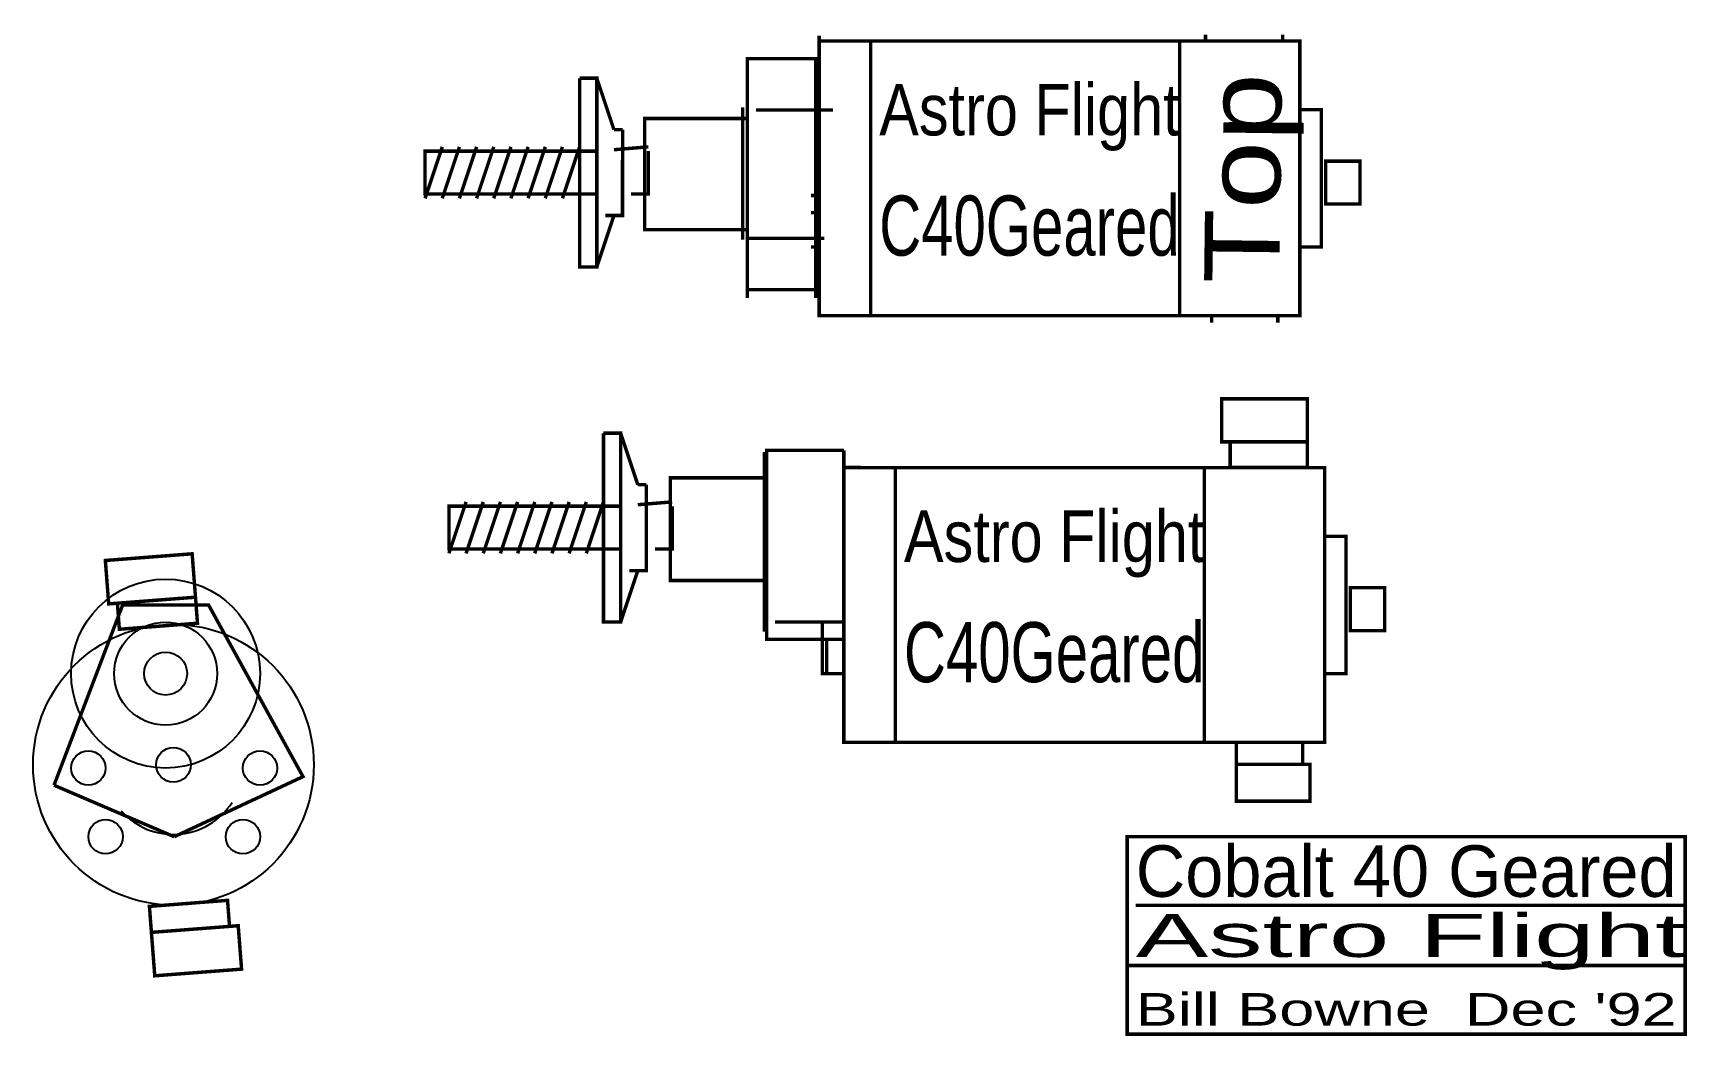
# Model space of a CAD drawing. Extents: x -9.22 to 0.41, y 0.09 to 5.93.
import ezdxf
from ezdxf.enums import TextEntityAlignment as Align

# ---------------------------------------------------------------- set-up
doc = ezdxf.new("R2010")
doc.units = 0
doc.layers.get('0').update_dxf_attribs({"linetype": 'CONTINUOUS'})

msp = doc.modelspace()

# ---------------------------------------------------------------- linework, layer by layer
at = {"color": 7, "linetype": 'CONTINUOUS', "const_width": 0.02}
for points in [[(-4.6397, 5.9117), (-4.6397, 5.4809)], [(-4.6397, 5.8809), (-4.6397, 4.7809)], [(-4.5397, 5.8809), (-4.6397, 5.8809)], [(-4.6397, 5.8808), (-4.6397, 5.4809)], [(-4.6397, 4.9809), (-4.6397, 4.2808), (-1.8397, 4.2808), (-1.8397, 5.8808), (-4.6397, 5.8808)], [(-4.3397, 5.8809), (-4.3397, 4.2809)], [(-2.5396, 5.8809), (-2.5396, 4.2809)], [(-2.3896, 5.9169), (-2.3896, 5.8809), (-1.9396, 5.8809)], [(-1.9396, 5.8809), (-1.9396, 5.9169)], [(-5.0572, 5.7783), (-5.0572, 4.433)], [(-4.6586, 4.3832), (-4.6586, 5.7783), (-5.0572, 5.7783), (-5.0572, 4.3832)], [(-6.0346, 5.6643), (-6.0346, 4.5643), (-5.9346, 4.5643), (-5.9346, 4.8643)], [(-5.9346, 5.3643), (-5.9346, 5.6643), (-6.0346, 5.6643)], [(-5.9346, 5.6643), (-5.8346, 5.3643)], [(-5.9346, 5.6643), (-5.9346, 4.5643)], [(-5.0845, 4.7236), (-5.0845, 5.4951)], [(-1.8396, 5.4809), (-1.8396, 4.6809), (-1.7146, 4.6809), (-1.7146, 5.4809), (-1.8396, 5.4809)], [(-5.0572, 4.7818), (-5.0572, 5.4295), (-5.6552, 5.4295), (-5.6552, 4.7818), (-5.0572, 4.7818)], [(-5.0074, 5.4794), (-4.559, 5.4794)], [(-5.7845, 5.3643), (-5.7846, 4.8643), (-5.8846, 4.8643), (-5.8846, 4.8643)], [(-5.8346, 5.3643), (-5.7845, 5.3643)], [(-6.9346, 4.9643), (-6.8346, 5.2643)], [(-5.9346, 4.9893), (-6.9346, 4.9893), (-6.9346, 5.2393), (-5.9346, 5.2393)], [(-6.8346, 4.9643), (-6.7346, 5.2643)], [(-6.7346, 4.9643), (-6.6346, 5.2643)], [(-6.6346, 4.9643), (-6.5346, 5.2643)], [(-6.5346, 4.9643), (-6.4346, 5.2643)], [(-6.5346, 4.9643), (-6.4346, 5.2643)], [(-6.4346, 4.9643), (-6.3346, 5.2643)], [(-6.3346, 4.9643), (-6.2346, 5.2643)], [(-6.3346, 4.9643), (-6.2346, 5.2643)], [(-6.2346, 4.9643), (-6.1346, 5.2643)], [(-6.2346, 4.9643), (-6.1346, 5.2643)], [(-6.2346, 4.9643), (-6.1346, 5.2643)], [(-6.2346, 4.9643), (-6.1346, 5.2643)], [(-6.2346, 4.9643), (-6.1346, 5.2643)], [(-6.2346, 4.9643), (-6.1346, 5.2643)], [(-6.1346, 4.9643), (-6.0346, 5.2643)], [(-5.8346, 5.2476), (-5.6345, 5.2643)], [(-5.6345, 5.2393), (-5.6345, 4.9893), (-5.7345, 4.9893)], [(-1.6896, 5.1809), (-1.6896, 4.9309), (-1.4896, 4.9309), (-1.4896, 5.1809), (-1.6896, 5.1809)], [(-1.8397, 5.0808), (-1.8397, 5.0808), (-1.8397, 5.0808), (-1.8397, 5.0808), (-1.8397, 5.0808)], [(-4.6397, 4.9809), (-4.6397, 4.8809), (-4.6866, 4.8809)], [(-4.6397, 4.9809), (-4.6866, 4.9809)], [(-4.6397, 4.6809), (-4.6397, 4.9809)], [(-4.6397, 4.6809), (-4.6397, 4.9809)], [(-5.9346, 4.5643), (-5.8346, 4.8643)], [(-4.6397, 4.6809), (-4.6397, 4.8809), (-4.6866, 4.8809)], [(-5.0572, 4.732), (-4.6088, 4.732)], [(-4.6866, 4.6809), (-4.6397, 4.6809)], [(-4.6866, 4.6809), (-4.6397, 4.6809)], [(-5.0572, 4.433), (-4.6586, 4.433)], [(-2.3539, 4.2809), (-2.3539, 4.2401)], [(-1.9682, 4.2401), (-1.9682, 4.2809), (-2.3539, 4.2809)], [(-1.7956, 3.5467), (-1.7956, 3.7967), (-2.2956, 3.7967), (-2.2956, 3.5467), (-1.7956, 3.5467)], [(-5.8957, 3.5967), (-5.8957, 2.4966), (-5.7957, 2.4966), (-5.7957, 2.7967)], [(-5.7957, 3.2967), (-5.7957, 3.5967), (-5.8957, 3.5967)], [(-5.7957, 3.5967), (-5.6957, 3.2967)], [(-5.7957, 3.5967), (-5.7957, 2.4966)], [(-4.9576, 3.4863), (-4.9576, 2.44)], [(-4.4956, 2.4966), (-4.4956, 2.3966), (-4.9457, 2.3966), (-4.9457, 3.4967), (-4.4956, 3.4967)], [(-4.4956, 3.4967), (-4.4956, 2.9967)], [(-1.7956, 3.3967), (-1.7956, 3.5467), (-2.2456, 3.5467), (-2.2456, 3.3967), (-1.7956, 3.3967)], [(-4.4957, 3.3966), (-4.4957, 2.9967)], [(-4.4957, 2.4966), (-4.4957, 1.7966), (-1.6957, 1.7966), (-1.6957, 3.3966), (-4.4957, 3.3966)], [(-4.4956, 3.3967), (-4.4956, 2.2966)], [(-4.3956, 3.3967), (-4.4956, 3.3967)], [(-4.1956, 3.3967), (-4.1956, 1.7966)], [(-2.3956, 3.3967), (-2.3956, 1.7966)], [(-5.6457, 3.2967), (-5.6457, 2.7967), (-5.7457, 2.7967), (-5.7457, 2.7967)], [(-5.6957, 3.2967), (-5.6457, 3.2967)], [(-4.9576, 3.3368), (-4.9576, 2.7389), (-5.5057, 2.7389), (-5.5057, 3.3368), (-4.9576, 3.3368)], [(-6.7957, 2.8967), (-6.6957, 3.1967)], [(-5.7957, 2.9217), (-6.7957, 2.9217), (-6.7957, 3.1717), (-5.7957, 3.1717)], [(-6.6957, 2.8967), (-6.5957, 3.1967)], [(-6.5957, 2.8967), (-6.4957, 3.1967)], [(-6.4957, 2.8967), (-6.3957, 3.1967)], [(-6.3957, 2.8967), (-6.2957, 3.1967)], [(-6.3957, 2.8967), (-6.2957, 3.1967)], [(-6.2957, 2.8967), (-6.1957, 3.1967)], [(-6.1957, 2.8967), (-6.0957, 3.1967)], [(-6.1957, 2.8967), (-6.0957, 3.1967)], [(-6.0957, 2.8967), (-5.9957, 3.1967)], [(-6.0957, 2.8967), (-5.9957, 3.1967)], [(-6.0957, 2.8967), (-5.9957, 3.1967)], [(-6.0957, 2.8967), (-5.9957, 3.1967)], [(-6.0957, 2.8967), (-5.9957, 3.1967)], [(-6.0957, 2.8967), (-5.9957, 3.1967)], [(-5.9957, 2.8967), (-5.8957, 3.1967)], [(-5.6957, 3.18), (-5.4957, 3.1967)], [(-5.4957, 3.1717), (-5.4957, 2.9217), (-5.5957, 2.9217)], [(-1.6956, 2.9967), (-1.6956, 2.1966), (-1.5706, 2.1966), (-1.5706, 2.9967), (-1.6956, 2.9967)], [(-8.2718, 2.6415), (-8.2913, 2.8943), (-8.7968, 2.8554), (-8.7773, 2.6027), (-8.2718, 2.6415)], [(-5.7957, 2.4966), (-5.6957, 2.7967)], [(-1.5456, 2.6966), (-1.5456, 2.4466), (-1.3456, 2.4466), (-1.3456, 2.6966), (-1.5456, 2.6966)], [(-8.3958, 1.2466), (-7.6457, 1.5966), (-8.1958, 2.5967), (-8.6958, 2.5967), (-9.0958, 1.5466)], [(-8.2602, 2.4899), (-8.2718, 2.6415), (-8.7268, 2.6065), (-8.7151, 2.4549), (-8.2602, 2.4899)], [(-1.6957, 2.5966), (-1.6957, 2.5966), (-1.6957, 2.5966), (-1.6957, 2.5966), (-1.6957, 2.5966)], [(-4.4956, 2.4966), (-4.8957, 2.4966)], [(-4.6206, 2.4966), (-4.6207, 2.1966), (-4.4956, 2.1966)], [(-4.4956, 2.1966), (-4.4956, 2.4966)], [(-4.4956, 2.1966), (-4.4956, 2.4966)], [(-4.4956, 2.1966), (-4.4956, 2.3966), (-4.5956, 2.3966), (-4.5956, 2.1966), (-4.4956, 2.1966)], [(-2.2099, 1.7966), (-2.2099, 1.668), (-1.8241, 1.668), (-1.8241, 1.7966), (-2.2099, 1.7966)], [(-2.2099, 1.668), (-2.2099, 1.4538), (-1.7813, 1.4538), (-1.7813, 1.668), (-2.2099, 1.668)], [(-9.0958, 1.5466), (-8.3958, 1.2466)], [(-2.8456, 0.0966), (-2.8456, 1.2466), (0.4045, 1.2466), (0.4045, 0.0966), (-2.8456, 0.0966)], [(-8.5401, 0.8411), (-8.5285, 0.6895), (-8.0735, 0.7245), (-8.0852, 0.8761), (-8.5401, 0.8411)], [(-2.7956, 0.8466), (0.4045, 0.8466)], [(-8.5285, 0.6895), (-8.509, 0.4367), (-8.0035, 0.4756), (-8.023, 0.7284), (-8.5285, 0.6895)], [(-2.8456, 0.4966), (0.4045, 0.4966)]]:
    msp.add_lwpolyline(points, dxfattribs=at)
at = {"color": 7, "linetype": 'CONTINUOUS'}
for centre, radius in [((-8.4458, 2.1966), 0.55), ((-8.4002, 1.6655), 0.8175), ((-8.4458, 2.1966), 0.3), ((-8.4458, 2.1966), 0.125), ((-8.8958, 1.6466), 0.1), ((-8.4002, 1.6655), 0.1014), ((-7.8957, 1.6466), 0.1), ((-8.7958, 1.2466), 0.1), ((-7.9958, 1.2466), 0.1)]:
    msp.add_circle(centre, radius, dxfattribs=at)
msp.add_arc((-8.4002, 1.6655), 0.4056, -138.4731, -32.6626, dxfattribs=at)

# ---------------------------------------------------------------- texts
at = {"color": 7}
for s, height, p, p2 in [('Astro Flight', 0.3, (-4.2897, 5.3309), (-2.5396, 5.3309)), ('Top', 0.4372, (-1.9606, 4.4664), (-1.9452, 5.6906)), ('C40Geared', 0.35, (-4.2897, 4.6309), (-2.5396, 4.6309)), ('Astro Flight', 0.3, (-4.1456, 2.8467), (-2.3956, 2.8467)), ('C40Geared', 0.35, (-4.1456, 2.1466), (-2.3956, 2.1466)), ('Cobalt 40 Geared', 0.3, (-2.7956, 0.8966), (0.3545, 0.8966)), ('Astro Flight', 0.25, (-2.7956, 0.5466), (0.4045, 0.5466)), ("Bill Bowne  Dec '92", 0.1895, (-2.7956, 0.1466), (0.3545, 0.1466))]:
    msp.add_text(s, height=height, dxfattribs=at).set_placement(p, p2, align=Align.FIT)

doc.saveas('drawing.dxf')
